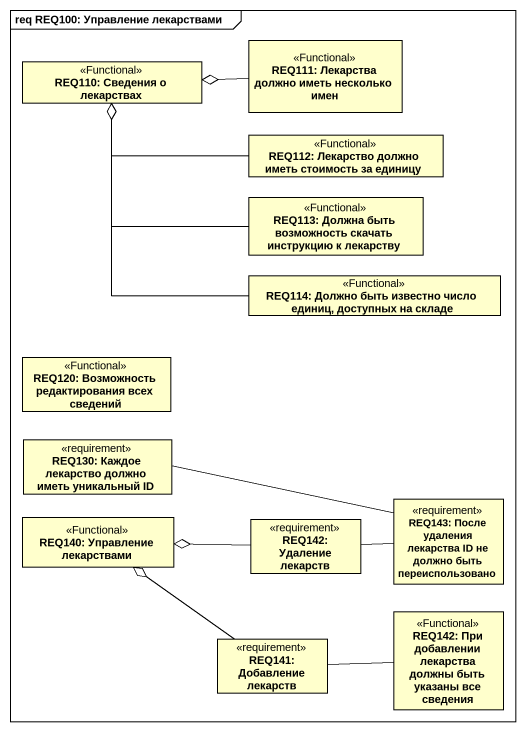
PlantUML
@startuml
mainframe req REQ100: Управление лекарствами
hide circle
hide empty members
class "REQ110: Сведения о лекарствах" as REQ110_Сведения_о_лекарствах <<Functional>>
class "REQ111: Лекарства должно иметь несколько имен" as REQ111_Лекарства_должно <<Functional>>
class "REQ112: Лекарство должно иметь стоимость за единицу" as REQ112_Лекарство_должно <<Functional>>
class "REQ113: Должна быть возможность скачать инструкцию к лекарству" as REQ113_Должна_быть <<Functional>>
class "REQ114: Должно быть известно число единиц, доступных на складе" as REQ114_Должно_быть_известно <<Functional>>
class "REQ120: Возможность редактирования всех сведений" as REQ120_Возможность <<Functional>>
class "REQ130: Каждое лекарство должно иметь уникальный ID" as REQ130_Каждое_лекарство <<requirement>>
class "REQ140: Управление лекарствами" as REQ140_Управление <<Functional>>
class "REQ142: Удаление лекарств" as REQ142_Удаление_лекарств <<requirement>>
class "REQ143: После удаления лекарства ID не должно быть переиспользовано" as REQ143_После_удаления <<requirement>>
class "REQ142: При добавлении лекарства должны быть указаны все сведения" as REQ142_При_добавлении <<Functional>>
class "REQ141: Добавление лекарств" as REQ141_Добавление_лекарств <<requirement>>
REQ111_Лекарства_должно -left-o REQ110_Сведения_о_лекарствах
REQ112_Лекарство_должно -left-o REQ110_Сведения_о_лекарствах
REQ113_Должна_быть -up-o REQ110_Сведения_о_лекарствах
REQ114_Должно_быть_известно -up-o REQ110_Сведения_о_лекарствах
REQ142_Удаление_лекарств -left-o REQ140_Управление
REQ142_Удаление_лекарств -right- REQ143_После_удаления
REQ143_После_удаления -left- REQ130_Каждое_лекарство
REQ141_Добавление_лекарств -up-o REQ140_Управление
REQ141_Добавление_лекарств -right- REQ142_При_добавлении
@enduml
